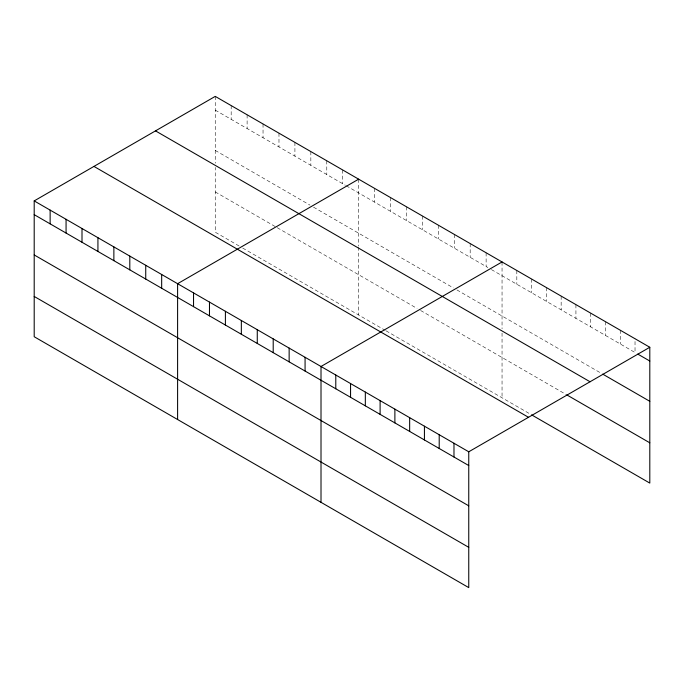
<?xml version="1.0" encoding="UTF-8"?>
<svg xmlns="http://www.w3.org/2000/svg" width="684" height="684" viewBox="0 0 684 684"><rect width="100%" height="100%" fill="white"/><g stroke="black" fill="none" stroke-linecap="round" stroke-linejoin="round"><path stroke-width="0.51" stroke-dasharray="3.42 2.56" d="M215.246 110.133L345.369 185.261M346.249 185.774L487.889 267.547M491.428 269.59L635.026 352.499L635.026 338.742M215.246 150.42L309.963 205.106M313.503 207.149L453.364 287.896M456.903 289.939L601.783 373.584M215.246 191.922L276.319 227.191M277.208 227.695L417.069 308.45M420.609 310.493L565.771 394.3M239.143 246.009L215.246 232.209L215.246 167.443M242.683 248.053L385.203 330.329M386.084 330.842L529.749 413.786M620.251 330.21L620.251 343.966M605.477 321.677L605.477 335.434M590.702 313.152L590.702 326.901M575.928 304.619L575.928 318.376M561.154 296.087L561.154 309.843M546.379 287.562L546.379 301.311M531.596 279.029L531.596 292.786M516.822 270.496L516.822 284.253M502.047 261.963L502.047 328.773M502.047 333.031L502.047 397.797M486.119 252.772L486.119 266.521M470.182 243.572L470.182 257.321M454.253 234.373L454.253 248.121M438.316 225.173L438.316 238.93M422.379 215.973L422.379 229.73M406.45 206.773L406.45 220.53M390.513 197.573L390.513 211.33M374.584 188.374L374.584 202.131M358.647 179.174L358.647 245.983M358.647 247.044L358.647 314.999M342.71 169.974L342.71 183.731M326.781 160.774L326.781 174.531M310.844 151.574L310.844 165.331M294.915 142.375L294.915 156.132M278.978 133.175L278.978 146.932M263.041 123.975L263.041 137.732M247.112 114.775L247.112 128.532M231.175 105.575L231.175 119.332M215.246 96.384L215.246 163.185"/><path stroke-width="1.03" d="M34.2 200.908L468.754 451.791L468.754 587.616L34.2 336.733L34.2 200.908L215.246 96.384L649.8 347.267L649.8 483.092L531.596 414.855M358.647 179.174L177.601 283.698L177.601 419.523M502.047 261.963L321.01 366.487L321.01 502.321M468.754 451.791L649.8 347.267M637.796 354.098L649.8 361.024M602.707 374.122L649.8 401.311M155.499 130.875L590.053 381.766M566.694 394.83L649.8 442.813M93.947 166.409L528.501 417.3M34.2 214.656L468.754 465.548M34.2 254.944L468.754 505.835M34.2 296.446L468.754 547.337M453.979 443.266L453.979 457.015M439.205 434.733L439.205 448.49M424.431 426.2L424.431 439.957M409.656 417.676L409.656 431.424M394.882 409.143L394.882 422.9M380.107 400.61L380.107 414.367M365.333 392.086L365.333 405.834M350.559 383.553L350.559 397.31M335.784 375.02L335.784 388.777M305.073 357.296L305.073 371.044M289.144 348.096L289.144 361.845M273.207 338.896L273.207 352.645M257.269 329.697L257.269 343.453M241.341 320.497L241.341 334.254M225.404 311.297L225.404 325.054M209.475 302.097L209.475 315.854M193.538 292.897L193.538 306.654M161.672 274.498L161.672 288.255M145.735 265.298L145.735 279.055M129.806 256.098L129.806 269.855M113.869 246.898L113.869 260.655M97.932 237.699L97.932 251.456M82.003 228.499L82.003 242.256M66.066 219.299L66.066 233.056M50.137 210.099L50.137 223.856"/></g></svg>
